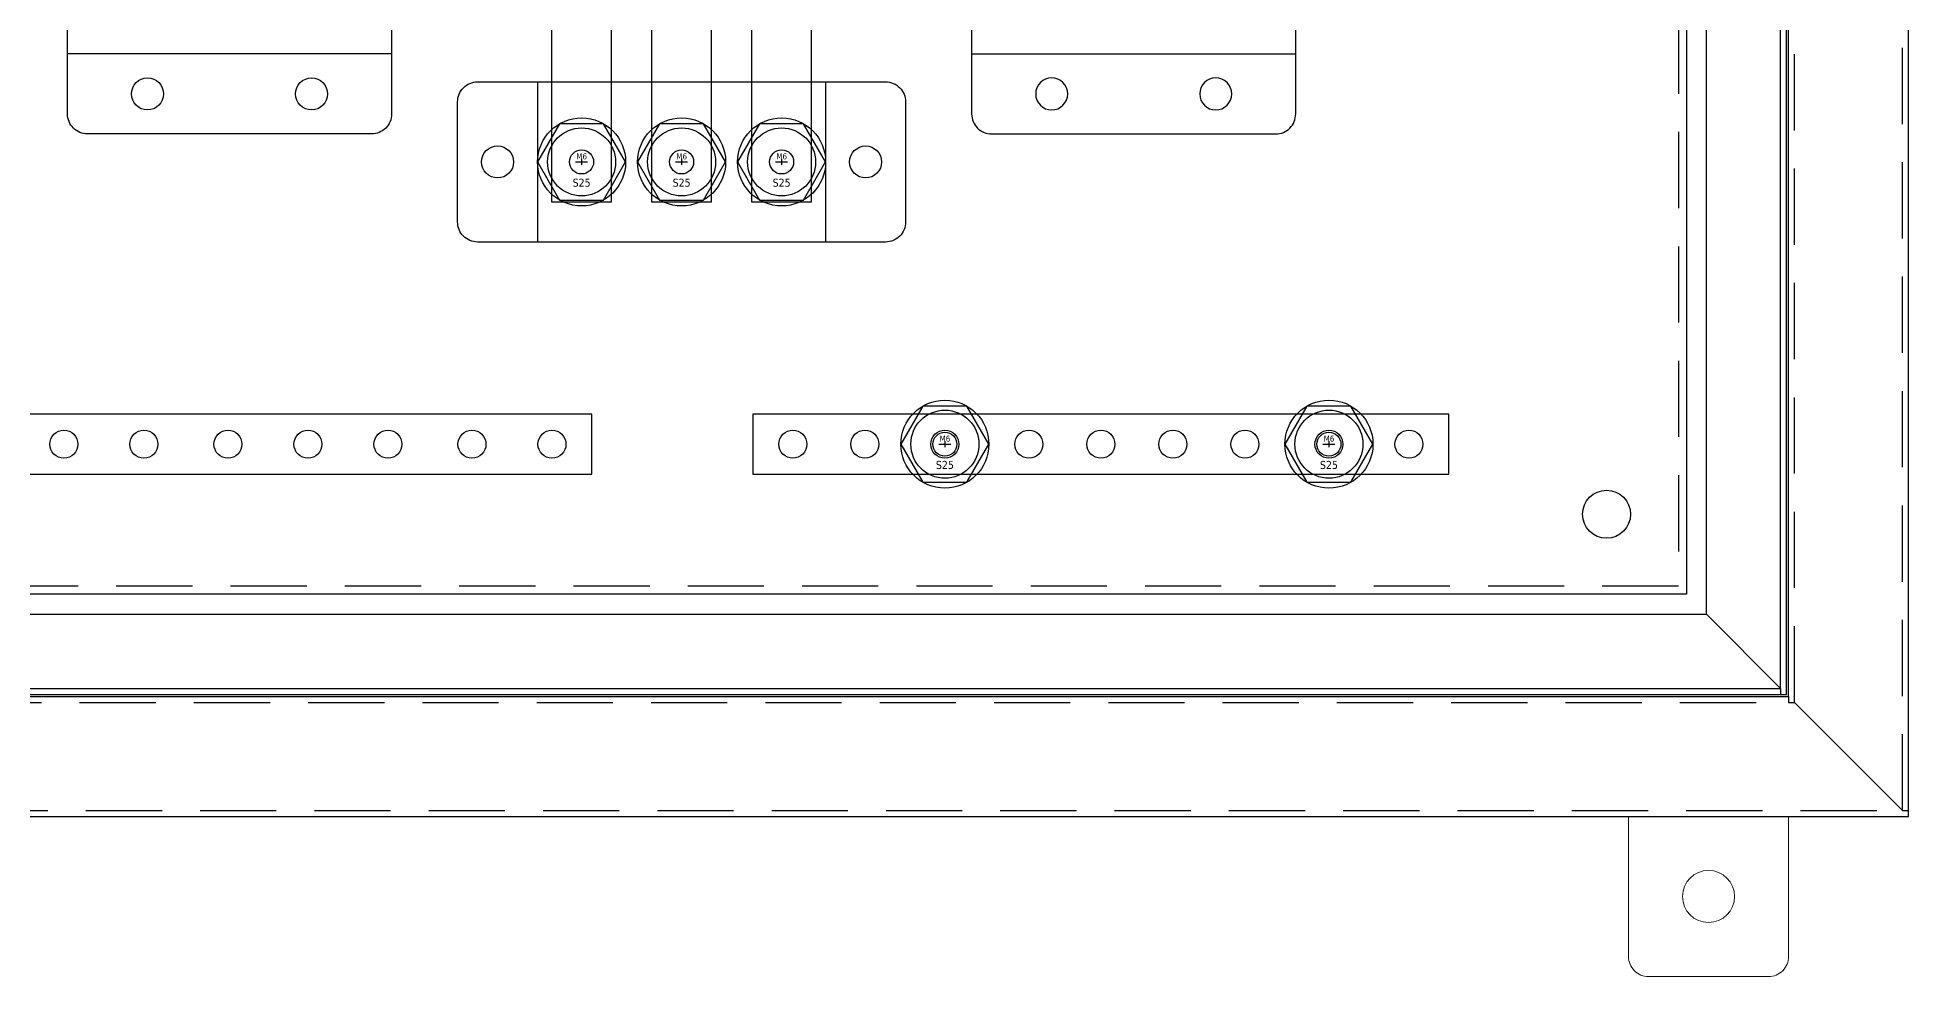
# Model space of a CAD drawing. Header units: millimetres. Extents: x 123558 to 149079, y -1073 to 14418.
# Drawn here: x 131250 to 131717.8, y 3663.4 to 3898 of the extents above; entities that cross this region are included whole.
import ezdxf

# ---------------------------------------------------------------- set-up
doc = ezdxf.new("R2010")
doc.units = ezdxf.units.MM
doc.header["$LTSCALE"] = 3
doc.linetypes.add('HIDDEN', pattern=[9.525, 6.35, -3.175])
doc.layers.add('0 TĂNG CỨNG', color=7, linetype='Continuous', lineweight=15)
doc.layers.add('@.VISIBLE', color=7, linetype='Continuous')
doc.styles.get("Standard").update_dxf_attribs({"font": 'arial.ttf'})

# ---------------------------------------------------------------- blocks, each defined once
blk = doc.blocks.new('*U21')
at = {"color": 252}
for p, q in [((-1.5, 9.53), (1.5, 9.53)), ((0, 10.28), (0, 8.78))]:
    blk.add_line(p, q, dxfattribs=at)
at = {"color": 1}
blk.add_lwpolyline([(-5.5, 19.05), (-11, 9.53), (-5.5, 0), (5.5, 0), (11, 9.53), (5.5, 19.05)], close=True, dxfattribs=at)
for radius in [11, 8.5, 3]:
    blk.add_circle((0, 9.53), radius, dxfattribs=at)
at = {"color": 1, "width": 30.0978, "attachment_point": 5}
for s, insert, char_height in [('{\\fTahoma|b0|i0|c0|p34;M6}', (0.02, 10.91), 1.5), ('{\\fTahoma|b0|i0|c0|p34;S25}', (0, 4.33), 2)]:
    blk.add_mtext(s, dxfattribs=dict(at, insert=insert, char_height=char_height))
blk = doc.blocks.new('*U104')
at = {"layer": '@.VISIBLE'}
for p, q in [((0, 40), (0, 0)), ((72, 40), (72, 0))]:
    blk.add_line(p, q, dxfattribs=at)
blk.add_lwpolyline([(92, 35), (92, 5, -0.414214), (87, 0), (-15, 0, -0.414214), (-20, 5), (-20, 35, -0.414214), (-15, 40), (87, 40, -0.414214)], format="xyb", close=True, dxfattribs=at)
at = {"layer": '@.VISIBLE', "color": 2}
for centre in [(-10, 20), (-10, 20), (82, 20), (82, 20)]:
    blk.add_circle(centre, 4, dxfattribs=at)
blk = doc.blocks.new('*U109')
at = {"layer": '@.VISIBLE'}
for p, q in [((0, 81), (0, 0)), ((182, 81), (182, 0))]:
    blk.add_line(p, q, dxfattribs=at)
blk.add_lwpolyline([(202, 76), (202, 5, -0.414214), (197, 0), (-15, 0, -0.414214), (-20, 5), (-20, 76, -0.414214), (-15, 81), (197, 81, -0.414214)], format="xyb", close=True, dxfattribs=at)
at = {"layer": '@.VISIBLE', "color": 2}
for centre in [(-10, 61), (192, 61), (-10, 20), (192, 20)]:
    blk.add_circle(centre, 4, dxfattribs=at)
blk = doc.blocks.new('tai treo')
at = {"layer": '0 TĂNG CỨNG'}
blk.add_lwpolyline([(20, -20), (-20, -20), (-20, 15, -0.414214), (-15, 20), (15, 20, -0.414214), (20, 15)], format="xyb", close=True, dxfattribs=at)
blk.add_circle((0, 0), 6.5, dxfattribs=at)

msp = doc.modelspace()

# ---------------------------------------------------------------- linework, layer by layer
for points in [[(131210.66, 3788.86), (131388.66, 3788.86), (131388.66, 3803.86), (131210.66, 3803.86)], [(131428.87, 3788.86), (131602.87, 3788.86), (131602.87, 3803.86), (131428.87, 3803.86)]]:
    msp.add_lwpolyline(points, close=True)
msp.add_lwpolyline([(131687.76, 3733.36), (131687.76, 3731.86), (131689.26, 3731.86), (131716.26, 3704.86), (131717.76, 3704.86)])
at = {"color": 7}
for centre in [(131256.66, 3796.36), (131276.66, 3796.36), (131297.66, 3796.36), (131317.66, 3796.36), (131337.66, 3796.36), (131358.66, 3796.36), (131378.66, 3796.36), (131438.87, 3796.36), (131456.87, 3796.36), (131476.87, 3796.36), (131497.87, 3796.36), (131515.87, 3796.36), (131533.87, 3796.36), (131551.87, 3796.36), (131572.87, 3796.36), (131592.87, 3796.36)]:
    msp.add_circle(centre, 3.5, dxfattribs=at)
at = {"color": 1}
for centre in [(131276.66, 3796.36), (131276.66, 3796.36), (131358.66, 3796.36), (131358.66, 3796.36), (131476.87, 3796.36), (131476.87, 3796.36), (131572.87, 3796.36), (131572.87, 3796.36)]:
    msp.add_circle(centre, 3.5, dxfattribs=at)
at = {"layer": '@.VISIBLE'}
for points in [[(131117.76, 3703.36), (131717.76, 3703.36), (131717.76, 4503.36), (131117.76, 4503.36)], [(131147.76, 3733.36), (131687.76, 3733.36), (131687.76, 4473.36), (131147.76, 4473.36)]]:
    msp.add_lwpolyline(points, close=True, dxfattribs=at)
at = {"layer": '@.VISIBLE', "linetype": 'HIDDEN'}
for points in [[(131119.26, 3704.86), (131716.26, 3704.86), (131716.26, 4501.86), (131119.26, 4501.86)], [(131146.26, 3731.86), (131689.26, 3731.86), (131689.26, 4474.86), (131146.26, 4474.86)]]:
    msp.add_lwpolyline(points, close=True, dxfattribs=at)
at = {"layer": '@.VISIBLE', "color": 6}
for points in [[(131148.26, 3733.86), (131687.26, 3733.86), (131687.26, 4472.86), (131148.26, 4472.86)], [(131149.76, 3735.36), (131685.76, 3735.36), (131685.76, 4471.36), (131149.76, 4471.36)], [(131168.26, 3753.86), (131667.26, 3753.86), (131667.26, 4452.86), (131168.26, 4452.86)]]:
    msp.add_lwpolyline(points, close=True, dxfattribs=at)
at = {"layer": '@.VISIBLE', "color": 151}
msp.add_lwpolyline([(131173.26, 4447.86), (131662.26, 4447.86), (131662.26, 3758.86), (131173.26, 3758.86)], close=True, dxfattribs=at)
at = {"layer": '@.VISIBLE', "color": 151, "linetype": 'HIDDEN'}
msp.add_lwpolyline([(131175.26, 4445.86), (131660.26, 4445.86), (131660.26, 3760.86), (131175.26, 3760.86)], close=True, dxfattribs=at)
at = {"layer": '@.VISIBLE', "color": 1}
msp.add_lwpolyline([(131393.57, 3856.87), (131393.57, 4127.36), (131378.57, 4127.36), (131378.57, 3856.87)], close=True, dxfattribs=at)
at = {"layer": '@.VISIBLE', "color": 2}
msp.add_lwpolyline([(131418.57, 3856.87), (131418.57, 4127.36), (131403.57, 4127.36), (131403.57, 3856.87)], close=True, dxfattribs=at)
at = {"layer": '@.VISIBLE', "color": 4}
msp.add_lwpolyline([(131443.57, 3856.87), (131443.57, 4127.36), (131428.57, 4127.36), (131428.57, 3856.87)], close=True, dxfattribs=at)
at = {"layer": '@.VISIBLE', "color": 6}
msp.add_lwpolyline([(131667.26, 3753.86), (131685.76, 3735.36), (131685.76, 3733.86)], dxfattribs=at)
at = {"layer": '@.VISIBLE', "color": 151}
msp.add_circle((131642.26, 3778.86), 6, dxfattribs=at)

# ---------------------------------------------------------------- block references
for p in [(131386.07, 3857.34), (131411.07, 3857.34), (131436.07, 3857.34), (131476.87, 3786.83), (131572.87, 3786.83)]:
    msp.add_blockref('*U21', p)
at = {"rotation": 180}
msp.add_blockref('tai treo', (131667.76, 3683.36), dxfattribs=at)
at = {"layer": '@.VISIBLE', "rotation": 270}
msp.add_blockref('*U109', (131257.57, 4075.86), dxfattribs=at)
at = {"layer": '@.VISIBLE', "xscale": -1, "rotation": 90}
msp.add_blockref('*U109', (131564.57, 4075.86), dxfattribs=at)
at = {"layer": '@.VISIBLE'}
msp.add_blockref('*U104', (131375.07, 3846.87), dxfattribs=at)

doc.saveas('drawing.dxf')
